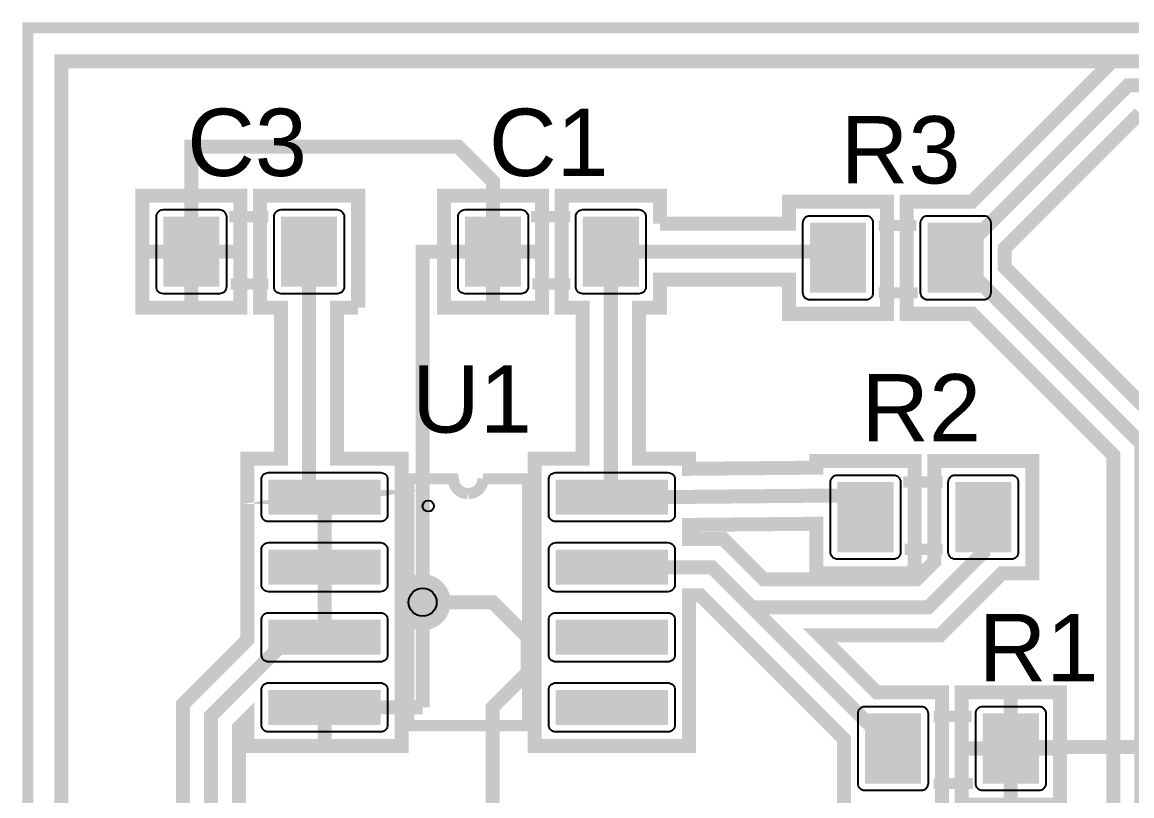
# Model space of a CAD drawing. Header units: centimetres. Extents: x -4.52 to 4.4, y -4.62 to 1.06.
# Drawn here: x -4.519 to -2.508, y -0.337 to 1.064 of the extents above; entities that cross this region are included whole.
import ezdxf

# ---------------------------------------------------------------- set-up
doc = ezdxf.new("R2010")
doc.units = ezdxf.units.CM
doc.layers.get('0').update_dxf_attribs({"linetype": 'CONTINUOUS'})
for name, color, linetype in [('1', 1, 'CONTINUOUS'), ('2', 2, 'CONTINUOUS'), ('3', 3, 'CONTINUOUS'), ('4', 4, 'CONTINUOUS'), ('6', 6, 'CONTINUOUS'), ('7', 7, 'CONTINUOUS')]:
    doc.layers.add(name, color=color, linetype=linetype)

# ---------------------------------------------------------------- blocks, each defined once
blk = doc.blocks.new('RPAD')
blk.add_trace([(-0.5, -0.5), (-0.5, 0.5), (0.5, -0.5), (0.5, 0.5)])
blk = doc.blocks.new('EPAD')
at = {"const_width": 0.5}
blk.add_lwpolyline([(-0.25, 0, 1), (0.25, 0, 1)], format="xyb", close=True, dxfattribs=at)

msp = doc.modelspace()

# ---------------------------------------------------------------- linework, layer by layer
at = {"const_width": 0.0254}
for points in [[(2.227646, -4.54914), (-4.44754, -4.54914), (-4.44754, 0.99314), (2.192161, 0.99314), (2.227646, -4.54914)], [(-3.806051, -0.01825), (-3.779749, -0.01825), (-3.76115, 0.000349), (-3.76115, 0.026651), (-3.779749, 0.04525), (-3.806051, 0.04525), (-3.82465, 0.026651), (-3.82465, 0.000349), (-3.806051, -0.01825)], [(-3.6024, -0.1135), (-3.6024, -0.05), (-3.6659, 0.0135), (-3.7929, 0.0135)], [(-3.6024, -0.1135), (-3.6659, -0.177), (-3.6659, -0.508), (-3.4925, -0.508)], [(-2.29956, -0.248586), (-2.716699, -0.248586)]]:
    msp.add_lwpolyline(points, dxfattribs=at)
msp.add_circle((-3.7929, 0.0135), 0.0254)
at = {"layer": '2', "const_width": 0.02032}
for points in [[(-4.0723, 0.712), (-4.14342, 0.712)], [(-4.0723, 0.712), (-4.14342, 0.712)], [(-4.0723, 0.712), (-4.14342, 0.712)], [(-3.52546, 0.712), (-3.59658, 0.712)], [(-3.52546, 0.712), (-3.59658, 0.712)], [(-3.52546, 0.712), (-3.59658, 0.712)], [(-2.96656, 0.69596), (-2.89798, 0.69596)], [(-2.96656, 0.69596), (-2.89798, 0.69596)], [(-2.96656, 0.69596), (-2.89798, 0.69596)], [(-4.0723, 0.59008), (-4.14088, 0.59008)], [(-4.0723, 0.59008), (-4.14088, 0.59008)], [(-4.0723, 0.59008), (-4.14088, 0.59008)], [(-3.52546, 0.59008), (-3.59404, 0.59008)], [(-3.52546, 0.59008), (-3.59404, 0.59008)], [(-3.52546, 0.59008), (-3.59404, 0.59008)], [(-2.96656, 0.57404), (-2.89544, 0.57404)], [(-2.96656, 0.57404), (-2.89544, 0.57404)], [(-2.96656, 0.57404), (-2.89544, 0.57404)], [(-3.8183, 0.23702), (-3.737338, 0.23702), (-3.735256, 0.226399), (-3.729536, 0.217833), (-3.720971, 0.212114), (-3.71035, 0.210032)], [(-3.8183, 0.204), (-3.8183, 0.23702)], [(-3.8183, 0.23702), (-3.737338, 0.23702), (-3.735256, 0.226399), (-3.729536, 0.217833), (-3.720971, 0.212114), (-3.71035, 0.210032)], [(-3.8183, 0.204), (-3.8183, 0.23702)], [(-3.8183, 0.23702), (-3.737338, 0.23702), (-3.735256, 0.226399), (-3.729536, 0.217833), (-3.720971, 0.212114), (-3.71035, 0.210032)], [(-3.8183, 0.204), (-3.8183, 0.23702)], [(-3.683362, 0.23702), (-3.685444, 0.226399), (-3.691164, 0.217833), (-3.699729, 0.212114), (-3.71035, 0.210032)], [(-3.683362, 0.23702), (-3.685444, 0.226399), (-3.691164, 0.217833), (-3.699729, 0.212114), (-3.71035, 0.210032)], [(-3.683362, 0.23702), (-3.685444, 0.226399), (-3.691164, 0.217833), (-3.699729, 0.212114), (-3.71035, 0.210032)], [(-3.683362, 0.23702), (-3.6024, 0.23702)], [(-3.683362, 0.23702), (-3.6024, 0.23702)], [(-3.683362, 0.23702), (-3.6024, 0.23702)], [(-3.6024, 0.23702), (-3.6024, 0.204)], [(-3.6024, 0.23702), (-3.6024, 0.204)], [(-3.6024, 0.23702), (-3.6024, 0.204)], [(-2.85052, 0.23114), (-2.92164, 0.23114)], [(-2.85052, 0.23114), (-2.92164, 0.23114)], [(-2.85052, 0.23114), (-2.92164, 0.23114)], [(-3.8183, 0.204), (-3.8183, -0.177)], [(-3.8183, 0.204), (-3.8183, -0.177)], [(-3.8183, 0.204), (-3.8183, -0.177)], [(-3.6024, 0.204), (-3.6024, -0.177)], [(-3.6024, 0.204), (-3.6024, -0.177)], [(-3.6024, 0.204), (-3.6024, -0.177)], [(-2.85052, 0.10922), (-2.9191, 0.10922)], [(-2.85052, 0.10922), (-2.9191, 0.10922)], [(-2.85052, 0.10922), (-2.9191, 0.10922)], [(-3.8183, -0.177), (-3.8183, -0.21002), (-3.7421, -0.21002)], [(-3.8183, -0.177), (-3.8183, -0.21002), (-3.7421, -0.21002)], [(-3.8183, -0.177), (-3.8183, -0.21002), (-3.7421, -0.21002)], [(-3.6786, -0.21002), (-3.6024, -0.21002), (-3.6024, -0.177)], [(-3.6786, -0.21002), (-3.6024, -0.21002), (-3.6024, -0.177)], [(-3.6786, -0.21002), (-3.6024, -0.21002), (-3.6024, -0.177)], [(-3.7421, -0.21002), (-3.6786, -0.21002)], [(-3.7421, -0.21002), (-3.6786, -0.21002)], [(-3.7421, -0.21002), (-3.6786, -0.21002)], [(-2.86656, -0.19304), (-2.79798, -0.19304)], [(-2.86656, -0.19304), (-2.79798, -0.19304)], [(-2.86656, -0.19304), (-2.79798, -0.19304)], [(-2.86656, -0.31496), (-2.79544, -0.31496)], [(-2.86656, -0.31496), (-2.79544, -0.31496)], [(-2.86656, -0.31496), (-2.79544, -0.31496)]]:
    msp.add_lwpolyline(points, dxfattribs=at)
at = {"layer": '3'}
msp.add_circle((-3.78274, 0.187744), 0.01016, dxfattribs=at)
msp.add_circle((-3.78274, 0.187744), 0.01016, dxfattribs=at)
msp.add_circle((-3.78274, 0.187744), 0.01016, dxfattribs=at)
at = {"layer": '4', "const_width": 0.02032}
msp.add_lwpolyline([(-4.5085, -4.6101), (4.3902, -4.6101), (4.3902, 1.0541), (-4.5085, 1.0541), (-4.5085, -4.6101)], dxfattribs=at)
msp.add_lwpolyline([(-4.5085, -4.6101), (4.3902, -4.6101), (4.3902, 1.0541), (-4.5085, 1.0541), (-4.5085, -4.6101)], dxfattribs=at)
msp.add_lwpolyline([(-4.5085, -4.6101), (4.3902, -4.6101), (4.3902, 1.0541), (-4.5085, 1.0541), (-4.5085, -4.6101)], dxfattribs=at)
at = {"layer": '6'}
for points in [[(-4.1612, 0.5723), (-4.2628, 0.5723), (-4.265359, 0.572558), (-4.267743, 0.573298), (-4.2699, 0.574469), (-4.27178, 0.57602), (-4.273331, 0.5779), (-4.274502, 0.580057), (-4.275242, 0.582441), (-4.2755, 0.585), (-4.2755, 0.712), (-4.275242, 0.714559), (-4.274502, 0.716943), (-4.273331, 0.7191), (-4.27178, 0.72098), (-4.2699, 0.722531), (-4.267743, 0.723702), (-4.265359, 0.724442), (-4.2628, 0.7247), (-4.1612, 0.7247), (-4.158641, 0.724442), (-4.156257, 0.723702), (-4.1541, 0.722531), (-4.15222, 0.72098), (-4.150669, 0.7191), (-4.149498, 0.716943), (-4.148758, 0.714559), (-4.1485, 0.712), (-4.1485, 0.585), (-4.148758, 0.582441), (-4.149498, 0.580057), (-4.150669, 0.5779), (-4.15222, 0.57602), (-4.1541, 0.574469), (-4.156257, 0.573298), (-4.158641, 0.572558), (-4.1612, 0.5723)], [(-3.94784, 0.5723), (-4.04944, 0.5723), (-4.051999, 0.572558), (-4.054383, 0.573298), (-4.05654, 0.574469), (-4.05842, 0.57602), (-4.059971, 0.5779), (-4.061142, 0.580057), (-4.061882, 0.582441), (-4.06214, 0.585), (-4.06214, 0.712), (-4.061882, 0.714559), (-4.061142, 0.716943), (-4.059971, 0.7191), (-4.05842, 0.72098), (-4.05654, 0.722531), (-4.054383, 0.723702), (-4.051999, 0.724442), (-4.04944, 0.7247), (-3.94784, 0.7247), (-3.945281, 0.724442), (-3.942897, 0.723702), (-3.94074, 0.722531), (-3.93886, 0.72098), (-3.937309, 0.7191), (-3.936138, 0.716943), (-3.935398, 0.714559), (-3.93514, 0.712), (-3.93514, 0.585), (-3.935398, 0.582441), (-3.936138, 0.580057), (-3.937309, 0.5779), (-3.93886, 0.57602), (-3.94074, 0.574469), (-3.942897, 0.573298), (-3.945281, 0.572558), (-3.94784, 0.5723)], [(-3.61436, 0.5723), (-3.71596, 0.5723), (-3.718519, 0.572558), (-3.720903, 0.573298), (-3.72306, 0.574469), (-3.72494, 0.57602), (-3.726491, 0.5779), (-3.727662, 0.580057), (-3.728402, 0.582441), (-3.72866, 0.585), (-3.72866, 0.712), (-3.728402, 0.714559), (-3.727662, 0.716943), (-3.726491, 0.7191), (-3.72494, 0.72098), (-3.72306, 0.722531), (-3.720903, 0.723702), (-3.718519, 0.724442), (-3.71596, 0.7247), (-3.61436, 0.7247), (-3.611801, 0.724442), (-3.609417, 0.723702), (-3.60726, 0.722531), (-3.60538, 0.72098), (-3.603829, 0.7191), (-3.602658, 0.716943), (-3.601918, 0.714559), (-3.60166, 0.712), (-3.60166, 0.585), (-3.601918, 0.582441), (-3.602658, 0.580057), (-3.603829, 0.5779), (-3.60538, 0.57602), (-3.60726, 0.574469), (-3.609417, 0.573298), (-3.611801, 0.572558), (-3.61436, 0.5723)], [(-3.401, 0.5723), (-3.5026, 0.5723), (-3.505159, 0.572558), (-3.507543, 0.573298), (-3.5097, 0.574469), (-3.51158, 0.57602), (-3.513131, 0.5779), (-3.514302, 0.580057), (-3.515042, 0.582441), (-3.5153, 0.585), (-3.5153, 0.712), (-3.515042, 0.714559), (-3.514302, 0.716943), (-3.513131, 0.7191), (-3.51158, 0.72098), (-3.5097, 0.722531), (-3.507543, 0.723702), (-3.505159, 0.724442), (-3.5026, 0.7247), (-3.401, 0.7247), (-3.398441, 0.724442), (-3.396057, 0.723702), (-3.3939, 0.722531), (-3.39202, 0.72098), (-3.390469, 0.7191), (-3.389298, 0.716943), (-3.388558, 0.714559), (-3.3883, 0.712), (-3.3883, 0.585), (-3.388558, 0.582441), (-3.389298, 0.580057), (-3.390469, 0.5779), (-3.39202, 0.57602), (-3.3939, 0.574469), (-3.396057, 0.573298), (-3.398441, 0.572558), (-3.401, 0.5723)], [(-3.09102, 0.71374), (-2.98942, 0.71374), (-2.986861, 0.713482), (-2.984477, 0.712742), (-2.98232, 0.711571), (-2.98044, 0.71002), (-2.978889, 0.70814), (-2.977718, 0.705983), (-2.976978, 0.703599), (-2.97672, 0.70104), (-2.97672, 0.57404), (-2.976978, 0.571481), (-2.977718, 0.569097), (-2.978889, 0.56694), (-2.98044, 0.56506), (-2.98232, 0.563509), (-2.984477, 0.562338), (-2.986861, 0.561598), (-2.98942, 0.56134), (-3.09102, 0.56134), (-3.093579, 0.561598), (-3.095963, 0.562338), (-3.09812, 0.563509), (-3.1, 0.56506), (-3.101551, 0.56694), (-3.102722, 0.569097), (-3.103462, 0.571481), (-3.10372, 0.57404), (-3.10372, 0.70104), (-3.103462, 0.703599), (-3.102722, 0.705983), (-3.101551, 0.70814), (-3.1, 0.71002), (-3.09812, 0.711571), (-3.095963, 0.712742), (-3.093579, 0.713482), (-3.09102, 0.71374)], [(-2.87766, 0.71374), (-2.77606, 0.71374), (-2.773501, 0.713482), (-2.771117, 0.712742), (-2.76896, 0.711571), (-2.76708, 0.71002), (-2.765529, 0.70814), (-2.764358, 0.705983), (-2.763618, 0.703599), (-2.76336, 0.70104), (-2.76336, 0.57404), (-2.763618, 0.571481), (-2.764358, 0.569097), (-2.765529, 0.56694), (-2.76708, 0.56506), (-2.76896, 0.563509), (-2.771117, 0.562338), (-2.773501, 0.561598), (-2.77606, 0.56134), (-2.87766, 0.56134), (-2.880219, 0.561598), (-2.882603, 0.562338), (-2.88476, 0.563509), (-2.88664, 0.56506), (-2.888191, 0.56694), (-2.889362, 0.569097), (-2.890102, 0.571481), (-2.89036, 0.57404), (-2.89036, 0.70104), (-2.890102, 0.703599), (-2.889362, 0.705983), (-2.888191, 0.70814), (-2.88664, 0.71002), (-2.88476, 0.711571), (-2.882603, 0.712742), (-2.880219, 0.713482), (-2.87766, 0.71374)], [(-4.085, 0.17225), (-4.085, 0.23575), (-4.084742, 0.238309), (-4.084002, 0.240693), (-4.082831, 0.24285), (-4.08128, 0.24473), (-4.0794, 0.246281), (-4.077243, 0.247452), (-4.074859, 0.248192), (-4.0723, 0.24845), (-3.8691, 0.24845), (-3.866541, 0.248192), (-3.864157, 0.247452), (-3.862, 0.246281), (-3.86012, 0.24473), (-3.858569, 0.24285), (-3.857398, 0.240693), (-3.856658, 0.238309), (-3.8564, 0.23575), (-3.8564, 0.17225), (-3.856658, 0.169691), (-3.857398, 0.167307), (-3.858569, 0.16515), (-3.86012, 0.16327), (-3.862, 0.161719), (-3.864157, 0.160548), (-3.866541, 0.159808), (-3.8691, 0.15955), (-4.0723, 0.15955), (-4.074859, 0.159808), (-4.077243, 0.160548), (-4.0794, 0.161719), (-4.08128, 0.16327), (-4.082831, 0.16515), (-4.084002, 0.167307), (-4.084742, 0.169691), (-4.085, 0.17225)], [(-3.3357, 0.23575), (-3.3357, 0.17225), (-3.335958, 0.169691), (-3.336698, 0.167307), (-3.337869, 0.16515), (-3.33942, 0.16327), (-3.3413, 0.161719), (-3.343457, 0.160548), (-3.345841, 0.159808), (-3.3484, 0.15955), (-3.5516, 0.15955), (-3.554159, 0.159808), (-3.556543, 0.160548), (-3.5587, 0.161719), (-3.56058, 0.16327), (-3.562131, 0.16515), (-3.563302, 0.167307), (-3.564042, 0.169691), (-3.5643, 0.17225), (-3.5643, 0.23575), (-3.564042, 0.238309), (-3.563302, 0.240693), (-3.562131, 0.24285), (-3.56058, 0.24473), (-3.5587, 0.246281), (-3.556543, 0.247452), (-3.554159, 0.248192), (-3.5516, 0.24845), (-3.3484, 0.24845), (-3.345841, 0.248192), (-3.343457, 0.247452), (-3.3413, 0.246281), (-3.33942, 0.24473), (-3.337869, 0.24285), (-3.336698, 0.240693), (-3.335958, 0.238309), (-3.3357, 0.23575)], [(-2.93942, 0.09144), (-3.04102, 0.09144), (-3.043579, 0.091698), (-3.045963, 0.092438), (-3.04812, 0.093609), (-3.05, 0.09516), (-3.051551, 0.09704), (-3.052722, 0.099197), (-3.053462, 0.101581), (-3.05372, 0.10414), (-3.05372, 0.23114), (-3.053462, 0.233699), (-3.052722, 0.236083), (-3.051551, 0.23824), (-3.05, 0.24012), (-3.04812, 0.241671), (-3.045963, 0.242842), (-3.043579, 0.243582), (-3.04102, 0.24384), (-2.93942, 0.24384), (-2.936861, 0.243582), (-2.934477, 0.242842), (-2.93232, 0.241671), (-2.93044, 0.24012), (-2.928889, 0.23824), (-2.927718, 0.236083), (-2.926978, 0.233699), (-2.92672, 0.23114), (-2.92672, 0.10414), (-2.926978, 0.101581), (-2.927718, 0.099197), (-2.928889, 0.09704), (-2.93044, 0.09516), (-2.93232, 0.093609), (-2.934477, 0.092438), (-2.936861, 0.091698), (-2.93942, 0.09144)], [(-2.72606, 0.09144), (-2.82766, 0.09144), (-2.830219, 0.091698), (-2.832603, 0.092438), (-2.83476, 0.093609), (-2.83664, 0.09516), (-2.838191, 0.09704), (-2.839362, 0.099197), (-2.840102, 0.101581), (-2.84036, 0.10414), (-2.84036, 0.23114), (-2.840102, 0.233699), (-2.839362, 0.236083), (-2.838191, 0.23824), (-2.83664, 0.24012), (-2.83476, 0.241671), (-2.832603, 0.242842), (-2.830219, 0.243582), (-2.82766, 0.24384), (-2.72606, 0.24384), (-2.723501, 0.243582), (-2.721117, 0.242842), (-2.71896, 0.241671), (-2.71708, 0.24012), (-2.715529, 0.23824), (-2.714358, 0.236083), (-2.713618, 0.233699), (-2.71336, 0.23114), (-2.71336, 0.10414), (-2.713618, 0.101581), (-2.714358, 0.099197), (-2.715529, 0.09704), (-2.71708, 0.09516), (-2.71896, 0.093609), (-2.721117, 0.092438), (-2.723501, 0.091698), (-2.72606, 0.09144)], [(-4.085, 0.04525), (-4.085, 0.10875), (-4.084742, 0.111309), (-4.084002, 0.113693), (-4.082831, 0.11585), (-4.08128, 0.11773), (-4.0794, 0.119281), (-4.077243, 0.120452), (-4.074859, 0.121192), (-4.0723, 0.12145), (-3.8691, 0.12145), (-3.866541, 0.121192), (-3.864157, 0.120452), (-3.862, 0.119281), (-3.86012, 0.11773), (-3.858569, 0.11585), (-3.857398, 0.113693), (-3.856658, 0.111309), (-3.8564, 0.10875), (-3.8564, 0.04525), (-3.856658, 0.042691), (-3.857398, 0.040307), (-3.858569, 0.03815), (-3.86012, 0.03627), (-3.862, 0.034719), (-3.864157, 0.033548), (-3.866541, 0.032808), (-3.8691, 0.03255), (-4.0723, 0.03255), (-4.074859, 0.032808), (-4.077243, 0.033548), (-4.0794, 0.034719), (-4.08128, 0.03627), (-4.082831, 0.03815), (-4.084002, 0.040307), (-4.084742, 0.042691), (-4.085, 0.04525)], [(-3.3357, 0.10875), (-3.3357, 0.04525), (-3.335958, 0.042691), (-3.336698, 0.040307), (-3.337869, 0.03815), (-3.33942, 0.03627), (-3.3413, 0.034719), (-3.343457, 0.033548), (-3.345841, 0.032808), (-3.3484, 0.03255), (-3.5516, 0.03255), (-3.554159, 0.032808), (-3.556543, 0.033548), (-3.5587, 0.034719), (-3.56058, 0.03627), (-3.562131, 0.03815), (-3.563302, 0.040307), (-3.564042, 0.042691), (-3.5643, 0.04525), (-3.5643, 0.10875), (-3.564042, 0.111309), (-3.563302, 0.113693), (-3.562131, 0.11585), (-3.56058, 0.11773), (-3.5587, 0.119281), (-3.556543, 0.120452), (-3.554159, 0.121192), (-3.5516, 0.12145), (-3.3484, 0.12145), (-3.345841, 0.121192), (-3.343457, 0.120452), (-3.3413, 0.119281), (-3.33942, 0.11773), (-3.337869, 0.11585), (-3.336698, 0.113693), (-3.335958, 0.111309), (-3.3357, 0.10875)], [(-4.085, -0.08175), (-4.085, -0.01825), (-4.084742, -0.015691), (-4.084002, -0.013307), (-4.082831, -0.01115), (-4.08128, -0.00927), (-4.0794, -0.007719), (-4.077243, -0.006548), (-4.074859, -0.005808), (-4.0723, -0.00555), (-3.8691, -0.00555), (-3.866541, -0.005808), (-3.864157, -0.006548), (-3.862, -0.007719), (-3.86012, -0.00927), (-3.858569, -0.01115), (-3.857398, -0.013307), (-3.856658, -0.015691), (-3.8564, -0.01825), (-3.8564, -0.08175), (-3.856658, -0.084309), (-3.857398, -0.086693), (-3.858569, -0.08885), (-3.86012, -0.09073), (-3.862, -0.092281), (-3.864157, -0.093452), (-3.866541, -0.094192), (-3.8691, -0.09445), (-4.0723, -0.09445), (-4.074859, -0.094192), (-4.077243, -0.093452), (-4.0794, -0.092281), (-4.08128, -0.09073), (-4.082831, -0.08885), (-4.084002, -0.086693), (-4.084742, -0.084309), (-4.085, -0.08175)], [(-3.3357, -0.01825), (-3.3357, -0.08175), (-3.335958, -0.084309), (-3.336698, -0.086693), (-3.337869, -0.08885), (-3.33942, -0.09073), (-3.3413, -0.092281), (-3.343457, -0.093452), (-3.345841, -0.094192), (-3.3484, -0.09445), (-3.5516, -0.09445), (-3.554159, -0.094192), (-3.556543, -0.093452), (-3.5587, -0.092281), (-3.56058, -0.09073), (-3.562131, -0.08885), (-3.563302, -0.086693), (-3.564042, -0.084309), (-3.5643, -0.08175), (-3.5643, -0.01825), (-3.564042, -0.015691), (-3.563302, -0.013307), (-3.562131, -0.01115), (-3.56058, -0.00927), (-3.5587, -0.007719), (-3.556543, -0.006548), (-3.554159, -0.005808), (-3.5516, -0.00555), (-3.3484, -0.00555), (-3.345841, -0.005808), (-3.343457, -0.006548), (-3.3413, -0.007719), (-3.33942, -0.00927), (-3.337869, -0.01115), (-3.336698, -0.013307), (-3.335958, -0.015691), (-3.3357, -0.01825)], [(-4.085, -0.20875), (-4.085, -0.14525), (-4.084742, -0.142691), (-4.084002, -0.140307), (-4.082831, -0.13815), (-4.08128, -0.13627), (-4.0794, -0.134719), (-4.077243, -0.133548), (-4.074859, -0.132808), (-4.0723, -0.13255), (-3.8691, -0.13255), (-3.866541, -0.132808), (-3.864157, -0.133548), (-3.862, -0.134719), (-3.86012, -0.13627), (-3.858569, -0.13815), (-3.857398, -0.140307), (-3.856658, -0.142691), (-3.8564, -0.14525), (-3.8564, -0.20875), (-3.856658, -0.211309), (-3.857398, -0.213693), (-3.858569, -0.21585), (-3.86012, -0.21773), (-3.862, -0.219281), (-3.864157, -0.220452), (-3.866541, -0.221192), (-3.8691, -0.22145), (-4.0723, -0.22145), (-4.074859, -0.221192), (-4.077243, -0.220452), (-4.0794, -0.219281), (-4.08128, -0.21773), (-4.082831, -0.21585), (-4.084002, -0.213693), (-4.084742, -0.211309), (-4.085, -0.20875)], [(-3.3357, -0.14525), (-3.3357, -0.20875), (-3.335958, -0.211309), (-3.336698, -0.213693), (-3.337869, -0.21585), (-3.33942, -0.21773), (-3.3413, -0.219281), (-3.343457, -0.220452), (-3.345841, -0.221192), (-3.3484, -0.22145), (-3.5516, -0.22145), (-3.554159, -0.221192), (-3.556543, -0.220452), (-3.5587, -0.219281), (-3.56058, -0.21773), (-3.562131, -0.21585), (-3.563302, -0.213693), (-3.564042, -0.211309), (-3.5643, -0.20875), (-3.5643, -0.14525), (-3.564042, -0.142691), (-3.563302, -0.140307), (-3.562131, -0.13815), (-3.56058, -0.13627), (-3.5587, -0.134719), (-3.556543, -0.133548), (-3.554159, -0.132808), (-3.5516, -0.13255), (-3.3484, -0.13255), (-3.345841, -0.132808), (-3.343457, -0.133548), (-3.3413, -0.134719), (-3.33942, -0.13627), (-3.337869, -0.13815), (-3.336698, -0.140307), (-3.335958, -0.142691), (-3.3357, -0.14525)], [(-2.99102, -0.17526), (-2.88942, -0.17526), (-2.886861, -0.175518), (-2.884477, -0.176258), (-2.88232, -0.177429), (-2.88044, -0.17898), (-2.878889, -0.18086), (-2.877718, -0.183017), (-2.876978, -0.185401), (-2.87672, -0.18796), (-2.87672, -0.31496), (-2.876978, -0.317519), (-2.877718, -0.319903), (-2.878889, -0.32206), (-2.88044, -0.32394), (-2.88232, -0.325491), (-2.884477, -0.326662), (-2.886861, -0.327402), (-2.88942, -0.32766), (-2.99102, -0.32766), (-2.993579, -0.327402), (-2.995963, -0.326662), (-2.99812, -0.325491), (-3, -0.32394), (-3.001551, -0.32206), (-3.002722, -0.319903), (-3.003462, -0.317519), (-3.00372, -0.31496), (-3.00372, -0.18796), (-3.003462, -0.185401), (-3.002722, -0.183017), (-3.001551, -0.18086), (-3, -0.17898), (-2.99812, -0.177429), (-2.995963, -0.176258), (-2.993579, -0.175518), (-2.99102, -0.17526)], [(-2.77766, -0.17526), (-2.67606, -0.17526), (-2.673501, -0.175518), (-2.671117, -0.176258), (-2.66896, -0.177429), (-2.66708, -0.17898), (-2.665529, -0.18086), (-2.664358, -0.183017), (-2.663618, -0.185401), (-2.66336, -0.18796), (-2.66336, -0.31496), (-2.663618, -0.317519), (-2.664358, -0.319903), (-2.665529, -0.32206), (-2.66708, -0.32394), (-2.66896, -0.325491), (-2.671117, -0.326662), (-2.673501, -0.327402), (-2.67606, -0.32766), (-2.77766, -0.32766), (-2.780219, -0.327402), (-2.782603, -0.326662), (-2.78476, -0.325491), (-2.78664, -0.32394), (-2.788191, -0.32206), (-2.789362, -0.319903), (-2.790102, -0.317519), (-2.79036, -0.31496), (-2.79036, -0.18796), (-2.790102, -0.185401), (-2.789362, -0.183017), (-2.788191, -0.18086), (-2.78664, -0.17898), (-2.78476, -0.177429), (-2.782603, -0.176258), (-2.780219, -0.175518), (-2.77766, -0.17526)]]:
    msp.add_lwpolyline(points, close=True, dxfattribs=at)
at = {"layer": '7', "const_width": 0.0254}
for points in [[(-4.44754, -3.068701), (-4.44754, 0.99314), (-2.5431, 0.99314), (-2.797101, 0.739139), (-2.915759, 0.739139), (-2.915759, 0.535941), (-2.797101, 0.535941), (-2.540799, 0.279639), (-2.540799, -0.894159), (-2.751541, -1.104901), (-2.870199, -1.104901), (-2.870199, -1.308099), (-2.751541, -1.308099), (-2.700798, -1.358842), (-2.700798, -1.572261), (-2.877459, -1.572261), (-2.877459, -1.775459), (-2.737299, -1.775459), (-2.921041, -1.959201), (-3.09104, -1.959201), (-3.2382, -2.106361)], [(-2.82686, 0.63754), (-2.5144, 0.95), (-0.60964, 0.95), (-0.4191, 0.75946)], [(-2.439201, 0.321721), (-2.737961, 0.620481), (-2.737961, 0.654599), (-2.493359, 0.899201)], [(-3.66516, 0.6485), (-3.66516, 0.7755), (-3.72866, 0.839), (-4.212, 0.839), (-4.212, 0.6485)], [(-4.123101, 0.750099), (-4.300899, 0.750099), (-4.300899, 0.546901), (-4.123101, 0.546901), (-4.123101, 0.750099)], [(-4.227239, -0.501101), (-4.227239, -0.171199), (-4.110399, -0.054359), (-4.110399, 0.273849), (-4.049439, 0.273849), (-4.049439, 0.546901), (-4.087539, 0.546901), (-4.087539, 0.750099), (-3.909741, 0.750099), (-3.909741, 0.546901)], [(-4.212, 0.737399), (-4.212, 0.6485)], [(-3.576261, 0.750099), (-3.754059, 0.750099), (-3.754059, 0.546901), (-3.576261, 0.546901), (-3.576261, 0.750099)], [(-3.66516, 0.737399), (-3.66516, 0.6485)], [(-3.029119, -0.353059), (-3.029119, -0.234401), (-3.289721, 0.026201), (-3.310301, 0.026201), (-3.310301, -0.246849), (-3.589699, -0.246849), (-3.589699, 0.273849), (-3.502599, 0.273849), (-3.502599, 0.546901), (-3.540699, 0.546901), (-3.540699, 0.750099), (-3.362901, 0.750099), (-3.362901, 0.699299)], [(-3.362901, 0.699299), (-3.129119, 0.699299), (-3.129119, 0.739139), (-2.951321, 0.739139), (-2.951321, 0.535941), (-3.129119, 0.535941), (-3.129119, 0.597701), (-3.362901, 0.597701), (-3.362901, 0.546901), (-3.401001, 0.546901), (-3.401001, 0.273849), (-3.310301, 0.273849), (-3.310301, 0.255151), (-3.079119, 0.257282), (-3.079119, 0.269239), (-2.901321, 0.269239), (-2.901321, 0.066041), (-3.079119, 0.066041), (-3.079119, 0.15568), (-3.310301, 0.15355), (-3.310301, 0.127799), (-3.247639, 0.127799), (-3.174799, 0.054959), (-2.897434, 0.054959), (-2.865759, 0.086634), (-2.865759, 0.269239), (-2.687961, 0.269239), (-2.687961, 0.066041), (-2.742672, 0.066041), (-2.855352, -0.046639), (-3.073201, -0.046639), (-2.969979, -0.149861), (-2.851321, -0.149861), (-2.851321, -0.353059)], [(-3.4518, 0.6485), (-3.04276, 0.6485), (-3.04022, 0.65104), (-3.04022, 0.63754)], [(-4.288199, 0.6485), (-4.212, 0.6485)], [(-4.212, 0.559601), (-4.212, 0.6485)], [(-4.135801, 0.6485), (-4.212, 0.6485)], [(-3.9707, 0.202), (-3.9834, 0.202), (-3.997008, 0.199858), (-3.99864, 0.20149), (-3.99864, 0.6485)], [(-3.66516, 0.6485), (-3.7929, 0.6485), (-3.7929, 0.0135)], [(-3.741359, 0.6485), (-3.66516, 0.6485)], [(-3.66516, 0.559601), (-3.66516, 0.6485)], [(-3.588961, 0.6485), (-3.66516, 0.6485)], [(-3.45, 0.204), (-3.4518, 0.2058), (-3.4518, 0.6485)], [(-2.82686, 0.63754), (-2.49, 0.30068), (-2.49, -0.9152), (-2.7813, -1.2065), (-2.65, -1.3378), (-2.65, -1.76), (-2.9, -2.01), (-3.069999, -2.01), (-3.226969, -2.16697), (-3.226969, -2.269242), (-3.238, -2.422)], [(-3.909741, 0.546901), (-3.947841, 0.546901), (-3.947841, 0.273849), (-3.831001, 0.273849), (-3.831001, -0.246849), (-4.110399, -0.246849), (-4.110399, -0.198039), (-4.125641, -0.213281), (-4.125641, -0.459019)], [(-3.9707, 0.204), (-3.958, 0.204), (-3.9707, 0.202)], [(-3.9707, 0.204), (-3.9707, 0.202)], [(-3.9707, 0.077), (-3.9707, 0.202)], [(-3.45, 0.204), (-3.3484, 0.204), (-3.016142, 0.207062), (-2.99022, 0.18114), (-2.99022, 0.16764)], [(-3.19584, 0.00416), (-2.876393, 0.00416), (-2.776413, 0.10414), (-2.77686, 0.16764)], [(-3.9707, 0.077), (-3.9707, -0.033574), (-3.962487, -0.041787), (-3.9707, -0.05)], [(-3.45, 0.077), (-3.26868, 0.077), (-3.19584, 0.00416), (-2.94022, -0.25146)], [(-3.806051, -0.01825), (-3.779749, -0.01825), (-3.76115, 0.000349), (-3.76115, 0.026651), (-3.779749, 0.04525), (-3.806051, 0.04525), (-3.82465, 0.026651), (-3.82465, 0.000349), (-3.806051, -0.01825)], [(-3.7929, -0.177), (-3.7929, 0.0135)], [(-3.9707, -0.05), (-4.0342, -0.05), (-4.17644, -0.19224), (-4.17644, -0.48006), (-3.9961, -0.6604), (-3.8227, -0.6604)], [(-2.815759, -0.353059), (-2.637961, -0.353059), (-2.637961, -0.149861), (-2.815759, -0.149861), (-2.815759, -0.353059)], [(-2.72686, -0.162561), (-2.72686, -0.25146)], [(-3.7929, -0.177), (-3.9707, -0.177)], [(-3.843701, -0.177), (-3.9707, -0.177)], [(-3.9707, -0.234149), (-3.9707, -0.177)], [(-3.4925, -0.508), (-2.794, -0.508), (-2.72686, -0.44086), (-2.72686, -0.25146)], [(-2.803059, -0.25146), (-2.72686, -0.25146)], [(-2.72686, -0.340359), (-2.72686, -0.25146)], [(-2.650661, -0.25146), (-2.72686, -0.25146)]]:
    msp.add_lwpolyline(points, dxfattribs=at)

# ---------------------------------------------------------------- block references
at = {"xscale": 0.0762, "yscale": 0.0762}
msp.add_blockref('EPAD', (-3.7929, 0.0135), dxfattribs=at)
at = {"layer": '1'}
for p, xscale, yscale, rotation in [((-4.212, 0.6485), 0.1016, 0.127, 180), ((-3.99864, 0.6485), 0.1016, 0.127, 180), ((-3.66516, 0.6485), 0.1016, 0.127, -180), ((-3.4518, 0.6485), 0.1016, 0.127, -180), ((-3.9707, 0.204), 0.0635, 0.2032, 90), ((-3.45, 0.204), 0.0635, 0.2032, -90), ((-2.99022, 0.16764), 0.1016, 0.127, -180), ((-2.77686, 0.16764), 0.1016, 0.127, -180), ((-3.9707, 0.077), 0.0635, 0.2032, 90), ((-3.45, 0.077), 0.0635, 0.2032, -90), ((-3.9707, -0.05), 0.0635, 0.2032, 90), ((-3.45, -0.05), 0.0635, 0.2032, -90), ((-3.9707, -0.177), 0.0635, 0.2032, 90), ((-3.45, -0.177), 0.0635, 0.2032, -90)]:
    msp.add_blockref('RPAD', p, dxfattribs=dict(at, xscale=xscale, yscale=yscale, rotation=rotation))
at = {"layer": '1', "xscale": 0.1016, "yscale": 0.127}
for p in [(-3.04022, 0.63754), (-2.82686, 0.63754), (-2.94022, -0.25146), (-2.72686, -0.25146)]:
    msp.add_blockref('RPAD', p, dxfattribs=at)
at = {"layer": '6', "xscale": 0.1016, "yscale": 0.1016}
msp.add_blockref('EPAD', (-3.7929, 0.0135), dxfattribs=at)
at = {"layer": '7'}
for p, xscale, yscale, rotation in [((-4.212, 0.6485), 0.1016, 0.127, 180), ((-3.99864, 0.6485), 0.1016, 0.127, 180), ((-3.66516, 0.6485), 0.1016, 0.127, -180), ((-3.4518, 0.6485), 0.1016, 0.127, -180), ((-3.9707, 0.204), 0.0635, 0.2032, 90), ((-3.45, 0.204), 0.0635, 0.2032, -90), ((-2.99022, 0.16764), 0.1016, 0.127, -180), ((-2.77686, 0.16764), 0.1016, 0.127, -180), ((-3.9707, 0.077), 0.0635, 0.2032, 90), ((-3.45, 0.077), 0.0635, 0.2032, -90), ((-3.9707, -0.05), 0.0635, 0.2032, 90), ((-3.45, -0.05), 0.0635, 0.2032, -90), ((-3.9707, -0.177), 0.0635, 0.2032, 90), ((-3.45, -0.177), 0.0635, 0.2032, -90)]:
    msp.add_blockref('RPAD', p, dxfattribs=dict(at, xscale=xscale, yscale=yscale, rotation=rotation))
at = {"layer": '7', "xscale": 0.1016, "yscale": 0.127}
for p in [(-3.04022, 0.63754), (-2.82686, 0.63754), (-2.94022, -0.25146), (-2.72686, -0.25146)]:
    msp.add_blockref('RPAD', p, dxfattribs=at)

# ---------------------------------------------------------------- texts
at = {"layer": '3', "width": 1.041667}
for s, p in [('C3', (-4.21962, 0.78566)), ('C3', (-4.21962, 0.78566)), ('C3', (-4.21962, 0.78566)), ('C1', (-3.67278, 0.78566)), ('C1', (-3.67278, 0.78566)), ('C1', (-3.67278, 0.78566)), ('R3', (-3.03514, 0.77216)), ('R3', (-3.03514, 0.77216)), ('R3', (-3.03514, 0.77216)), ('U1', (-3.81195, 0.32084)), ('U1', (-3.81195, 0.32084)), ('U1', (-3.81195, 0.32084)), ('R2', (-2.99784, 0.3048)), ('R2', (-2.99784, 0.3048)), ('R2', (-2.99784, 0.3048)), ('R1', (-2.78514, -0.12954)), ('R1', (-2.78514, -0.12954)), ('R1', (-2.78514, -0.12954))]:
    msp.add_text(s, height=0.12192, dxfattribs=at).set_placement(p)

doc.saveas('drawing.dxf')
